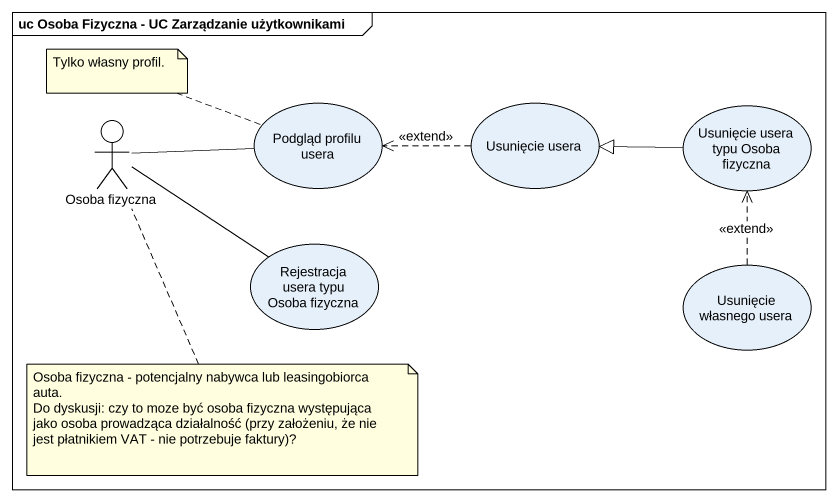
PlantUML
@startuml
mainframe uc Osoba Fizyczna - UC Zarządzanie użytkownikami
usecase "Podgląd profilu usera" as Podgląd_profilu_usera
usecase "Usunięcie usera" as Usunięcie_usera
usecase "Usunięcie usera typu Osoba fizyczna" as Usunięcie_usera_typu_Osoba
actor "Osoba fizyczna" as Osoba_fizyczna
usecase "Rejestracja usera typu Osoba fizyczna" as Rejestracja_usera_typu
usecase "Usunięcie własnego usera" as Usunięcie_własnego_usera
Usunięcie_usera .left.> Podgląd_profilu_usera : <<extend>>
Usunięcie_usera_typu_Osoba -left-|> Usunięcie_usera
Osoba_fizyczna -right- Podgląd_profilu_usera
Osoba_fizyczna -right- Rejestracja_usera_typu
Usunięcie_własnego_usera .up.> Usunięcie_usera_typu_Osoba : <<extend>>
note left of Podgląd_profilu_usera : Tylko własny profil.
note bottom of Osoba_fizyczna
  Osoba fizyczna - potencjalny nabywca lub leasingobiorca auta.
  Do dyskusji: czy to moze być osoba fizyczna występująca jako osoba prowadząca działalność (przy założeniu, że nie jest płatnikiem VAT - nie potrzebuje faktury)?
end note
@enduml
